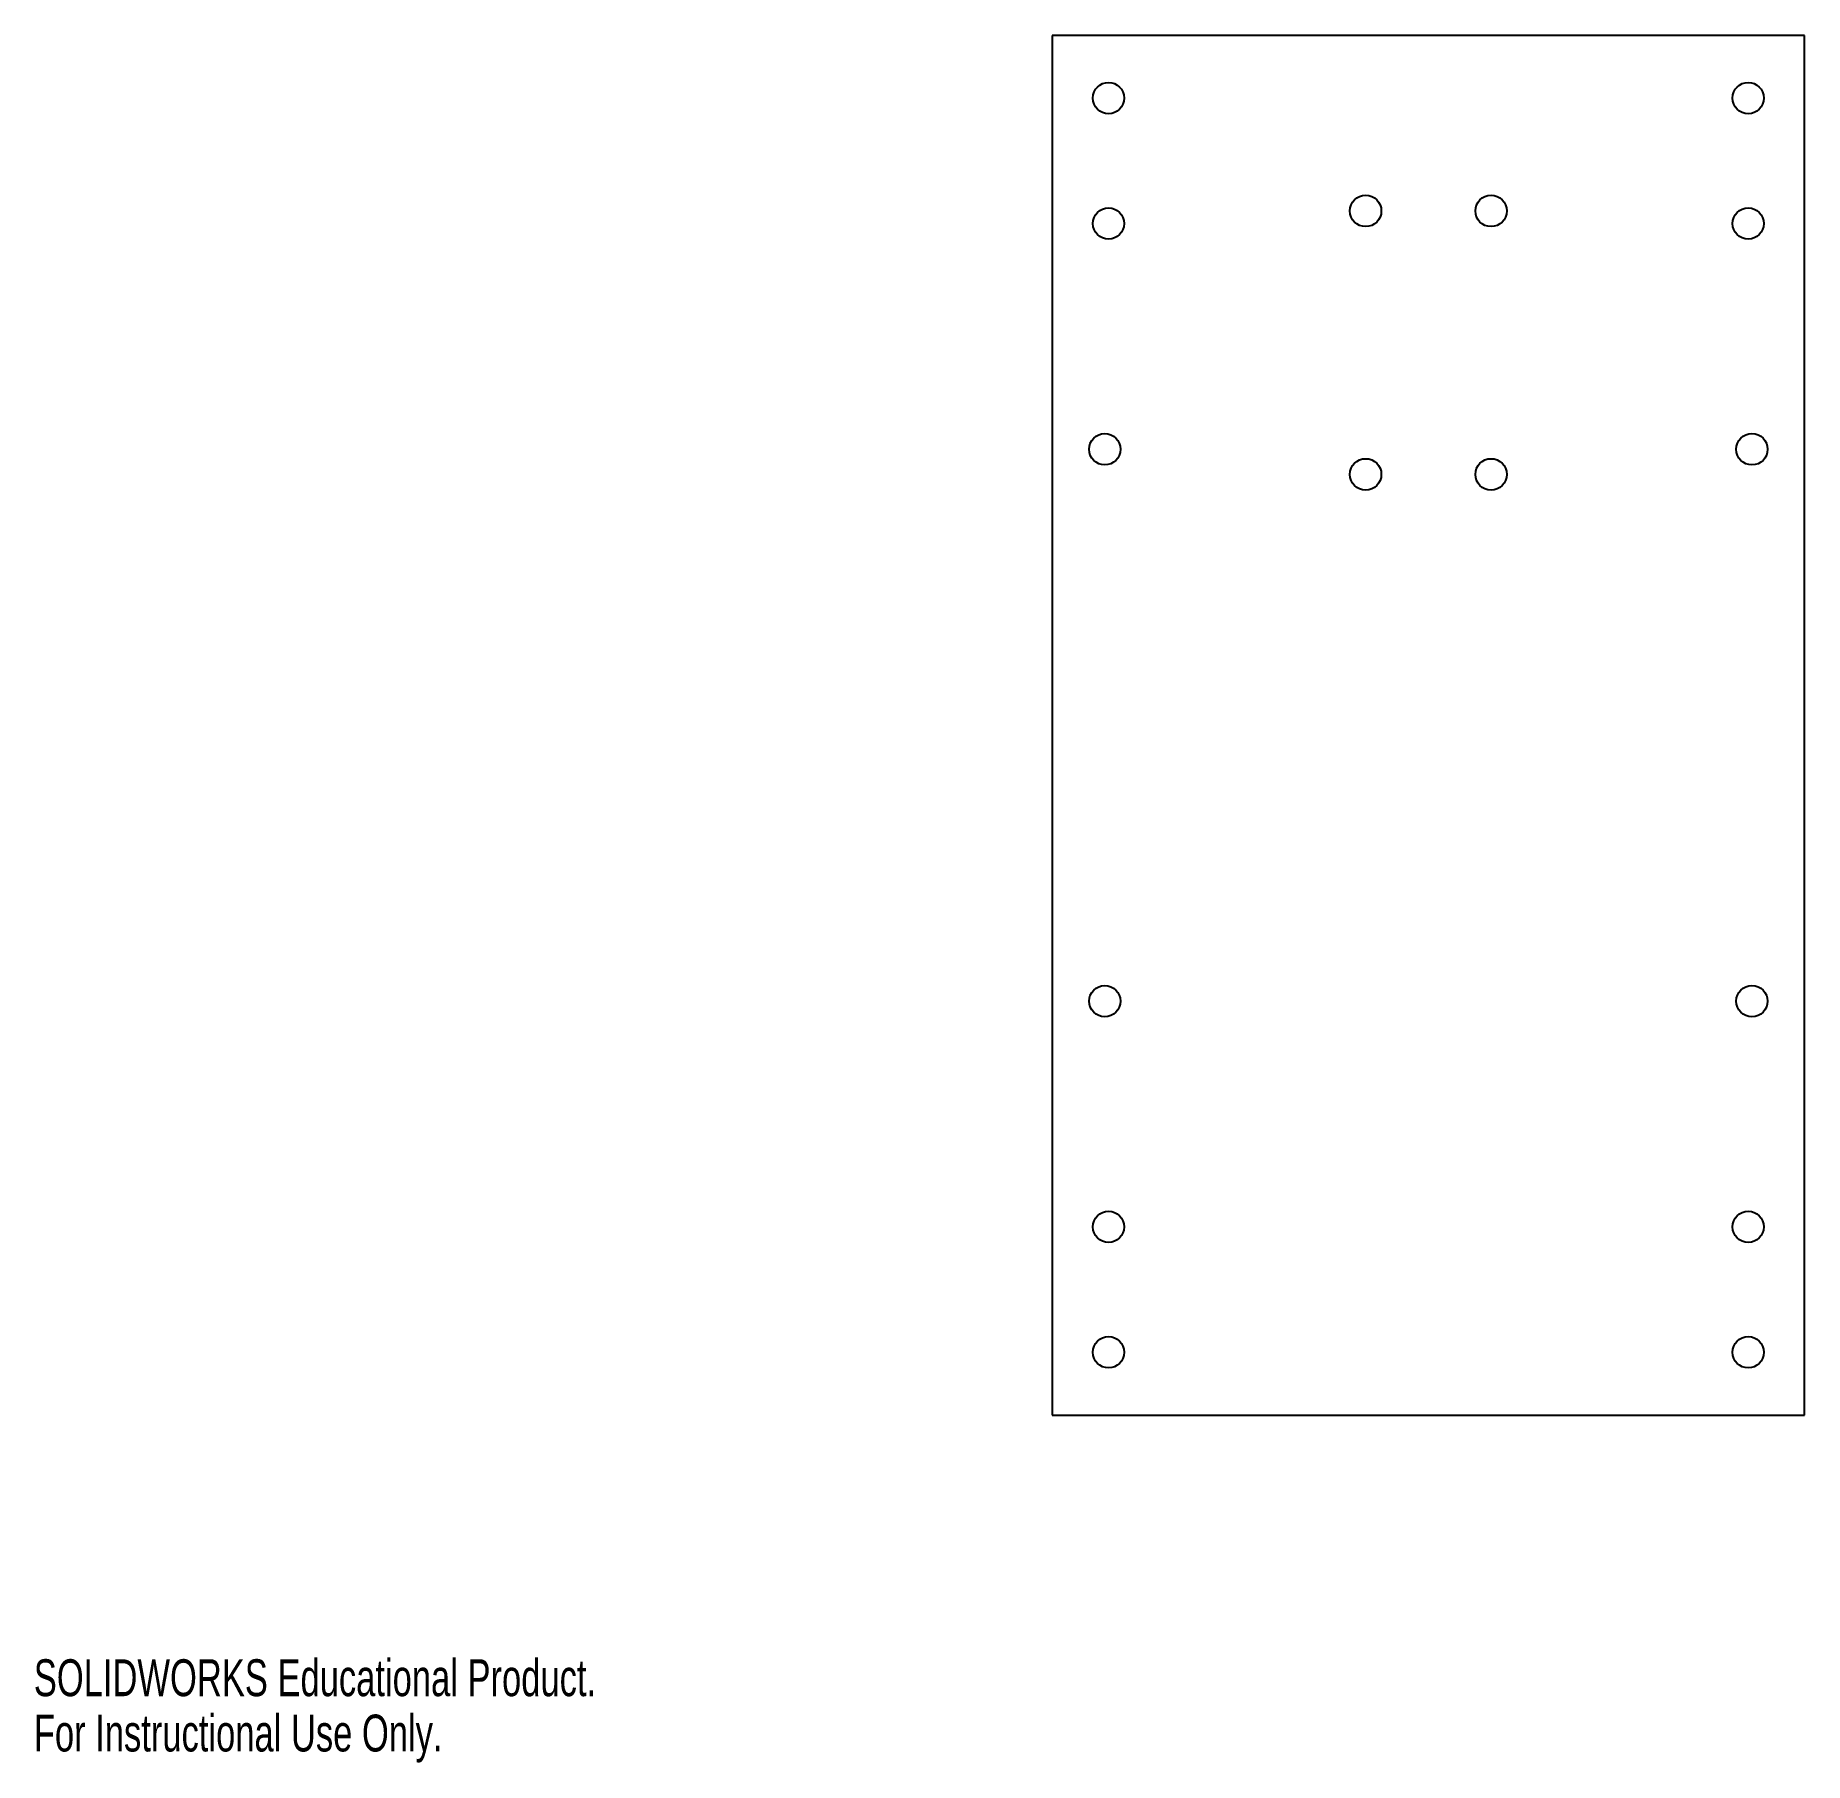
# Model space of a CAD drawing. Header units: inches. Extents: x 0.01 to 7.06, y 0 to 6.88.
import ezdxf

# ---------------------------------------------------------------- set-up
doc = ezdxf.new("R2010")
doc.units = ezdxf.units.IN
doc.header["$MEASUREMENT"] = 0
doc.styles.add('SLDTEXTSTYLE0', font='TXT', dxfattribs={"width": 0.7})

msp = doc.modelspace()

# ---------------------------------------------------------------- linework, layer by layer
at = {"color": 7, "linetype": 'Continuous', "lineweight": 25}
for p, q in [((7.0595, 6.8839), (4.0595, 6.8839)), ((4.0595, 6.8839), (4.0595, 1.3839)), ((7.0595, 1.3839), (7.0595, 6.8839)), ((4.0595, 1.3839), (7.0595, 1.3839))]:
    msp.add_line(p, q, dxfattribs=at)
for centre in [(4.2845, 6.6339), (6.8345, 6.6339), (5.3095, 6.1839), (5.8095, 6.1839), (4.2845, 6.1339), (6.8345, 6.1339), (4.2695, 5.2339), (6.8495, 5.2339), (5.3095, 5.1339), (5.8095, 5.1339), (4.2695, 3.0339), (6.8495, 3.0339), (4.2845, 2.1339), (6.8345, 2.1339), (4.2845, 1.6339), (6.8345, 1.6339)]:
    msp.add_circle(centre, 0.0625, dxfattribs=at)

# ---------------------------------------------------------------- texts
at = {"color": 7, "linetype": 'Continuous', "char_height": 0.14705, "attachment_point": 1, "style": 'SLDTEXTSTYLE0'}
for s, insert in [('SOLIDWORKS Educational Product.', (0, 0.4101)), ('For Instructional Use Only.', (0, 0.1896))]:
    msp.add_mtext(s, dxfattribs=dict(at, insert=insert))

doc.saveas('drawing.dxf')
